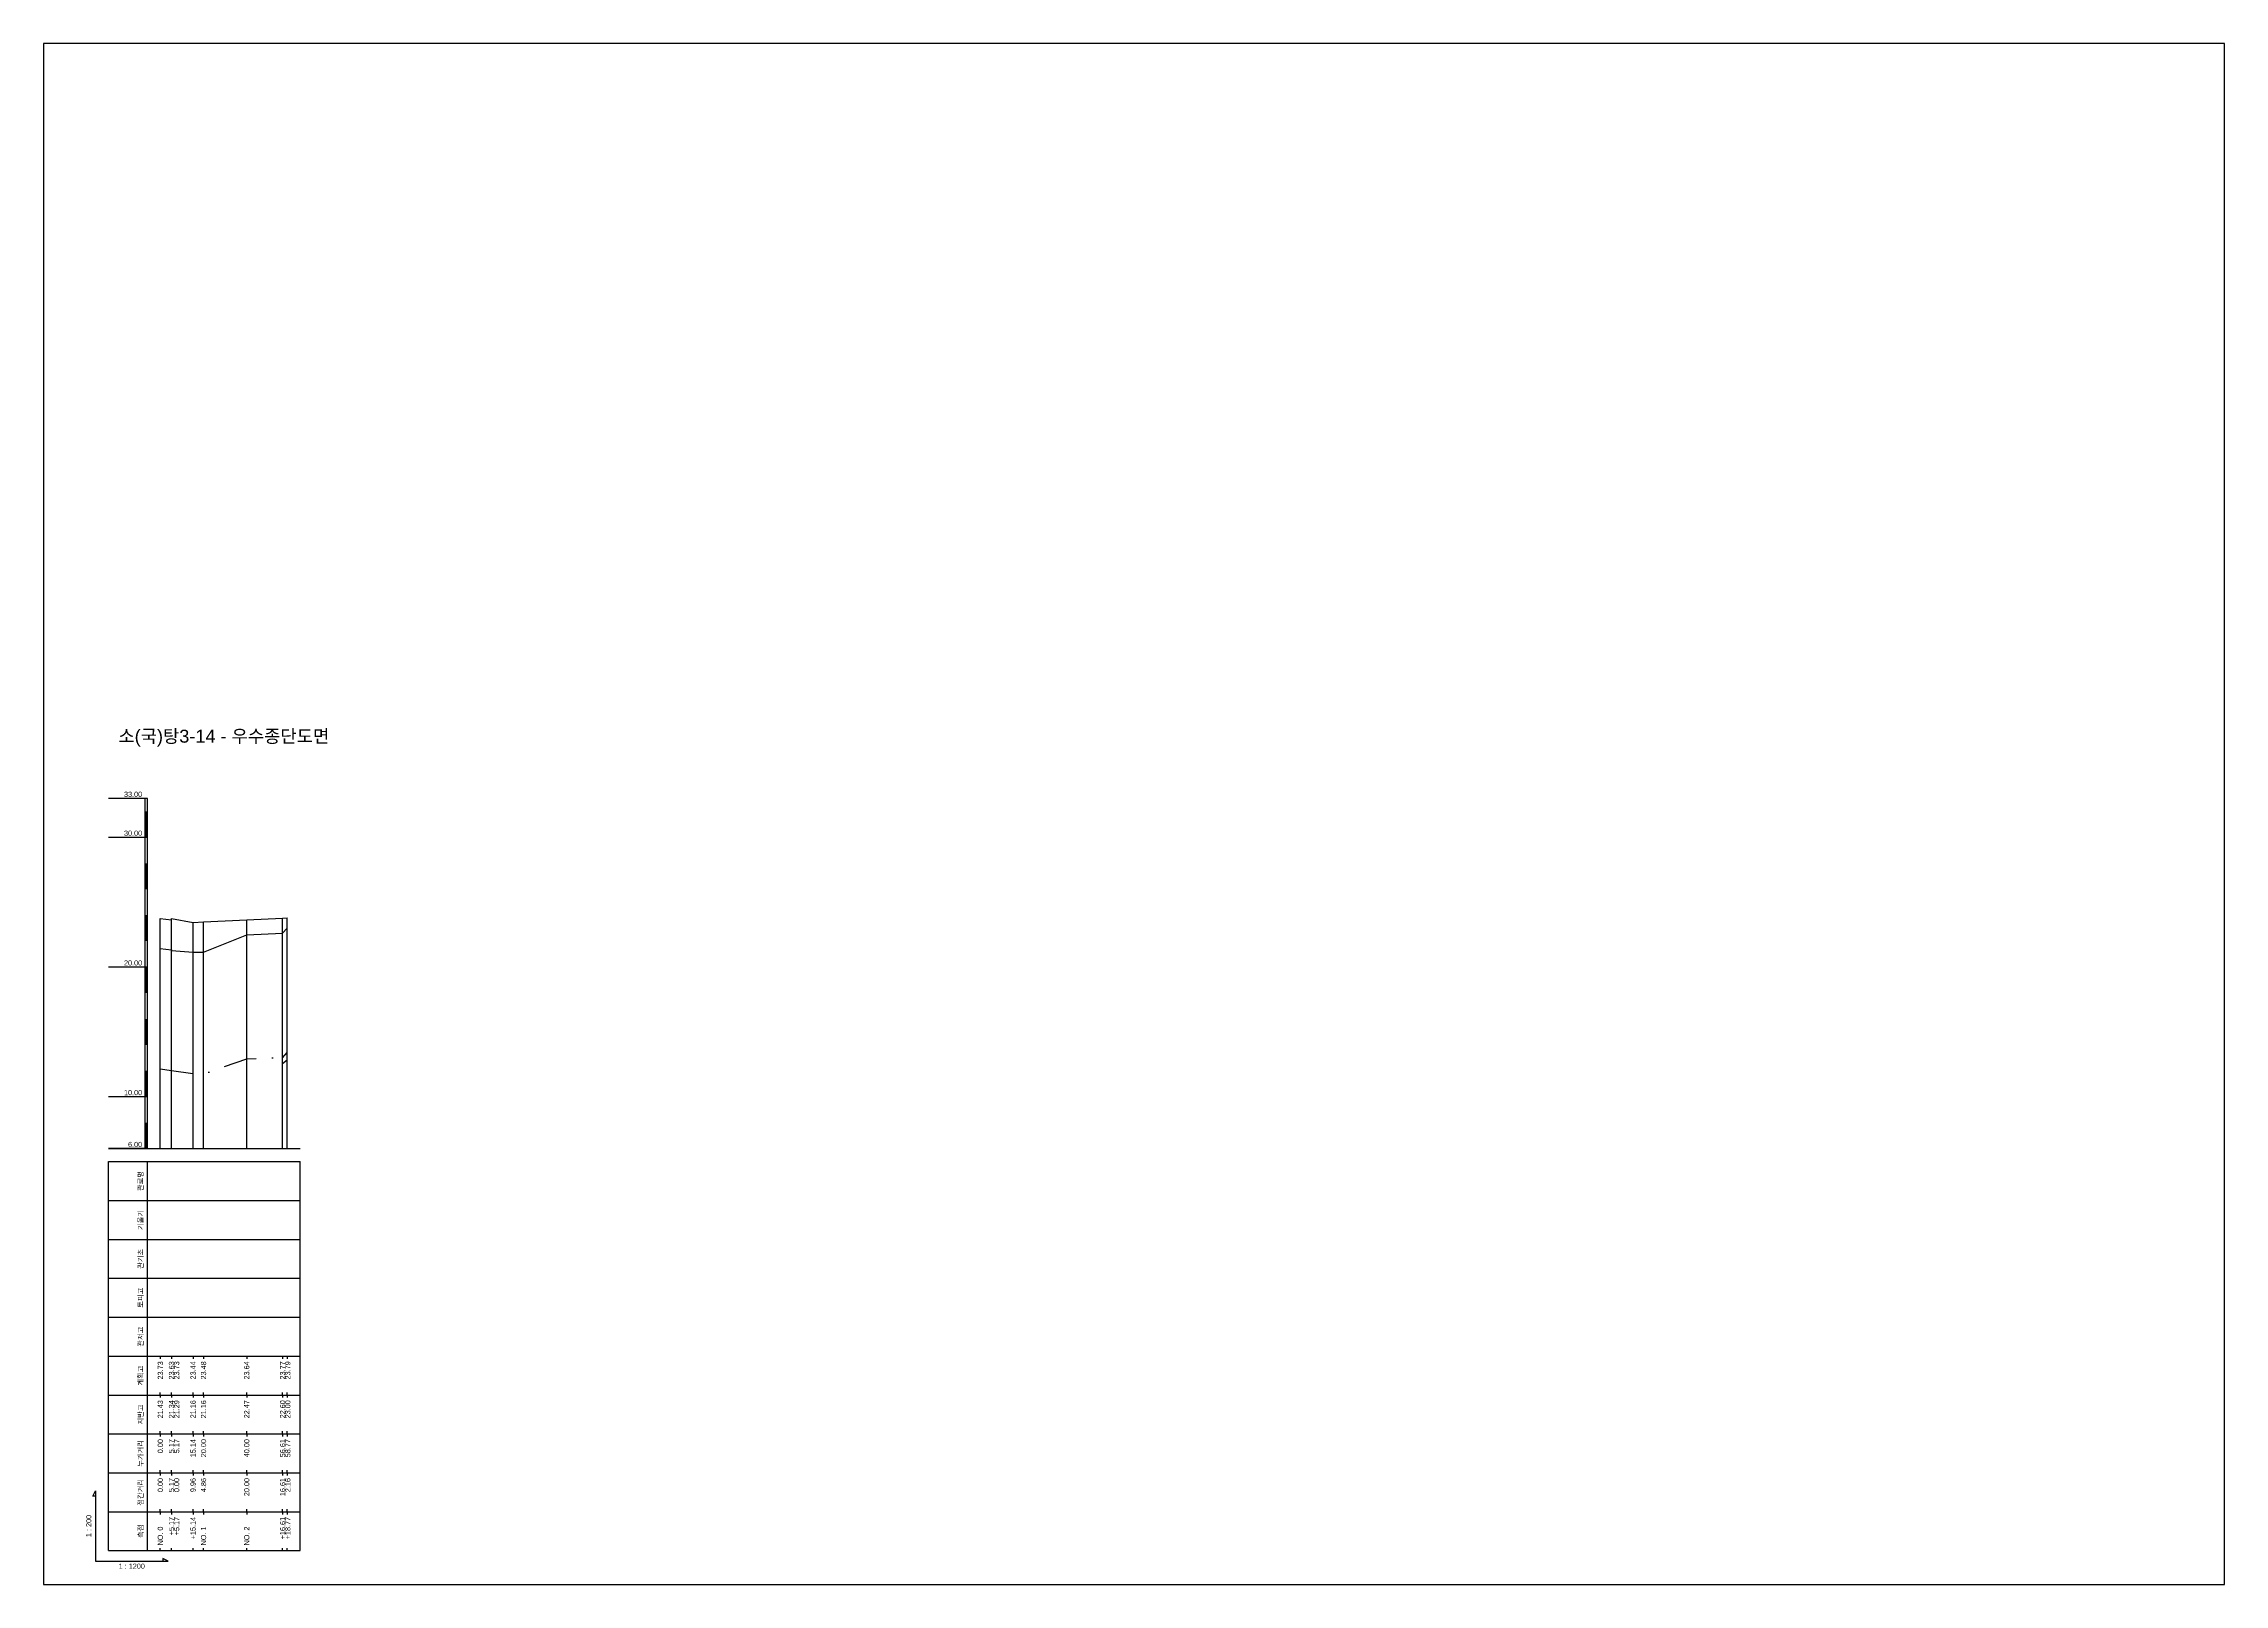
# Model space of a CAD drawing. Header units: millimetres. Extents: x -7351 to 135086, y 1419 to 5643.
# Drawn here: x 108320 to 109161, y 1419 to 2013 of the extents above; entities that cross this region are included whole.
import ezdxf
from ezdxf.enums import TextEntityAlignment as Align

# ---------------------------------------------------------------- set-up
doc = ezdxf.new("R2010")
doc.units = ezdxf.units.MM
for name, pattern in [('BORDER', [44.45, 12.7, -6.35, 12.7, -6.35, 0, -6.35]), ('DASHDOT', [25.4, 12.7, -6.35, 0, -6.35]), ('DIVIDE', [31.75, 12.7, -6.35, 0, -6.35, 0, -6.35])]:
    doc.linetypes.add(name, pattern=pattern)
for name, color, linetype in [('KZ_종단_계획선', 1, 'Continuous'), ('KZ_종단_노선명', 7, 'Continuous'), ('KZ_종단_도각', 7, 'Continuous'), ('KZ_종단_수직선', 7, 'Continuous'), ('KZ_종단_암선1', 56, 'DASHDOT'), ('KZ_종단_암선2', 4, 'DIVIDE'), ('KZ_종단_암선3', 6, 'BORDER'), ('KZ_종단_지반선', 3, 'Continuous'), ('KZ_종단_테이블문자', 7, 'Continuous'), ('KZ_종단_테이블선', 7, 'Continuous'), ('KZ_종단_폴대', 7, 'Continuous')]:
    doc.layers.add(name, color=color, linetype=linetype)
doc.styles.get("Standard").update_dxf_attribs({"font": 'arial.ttf'})

msp = doc.modelspace()

# ---------------------------------------------------------------- linework, layer by layer
at = {"layer": 'KZ_종단_계획선'}
msp.add_lwpolyline([(108365.36, 1675.69), (108369.67, 1675.19), (108369.67, 1675.7), (108377.97, 1674.24), (108382.03, 1674.43), (108398.69, 1675.23), (108412.53, 1675.89), (108414.33, 1675.98)], dxfattribs=at)
at = {"layer": 'KZ_종단_도각'}
msp.add_lwpolyline([(108320.36, 1419.04), (109161.36, 1419.04), (109161.36, 2013.04), (108320.36, 2013.04)], close=True, dxfattribs=at)
at = {"layer": 'KZ_종단_수직선'}
for p, q in [((108365.36, 1587.04), (108365.36, 1675.69)), ((108369.67, 1587.04), (108369.67, 1675.7)), ((108369.67, 1587.04), (108369.67, 1675.19)), ((108377.98, 1587.04), (108377.98, 1674.24)), ((108382.03, 1587.04), (108382.03, 1674.43)), ((108398.69, 1587.04), (108398.69, 1675.23)), ((108412.53, 1587.04), (108412.53, 1675.89)), ((108414.33, 1587.04), (108414.33, 1675.98))]:
    msp.add_line(p, q, dxfattribs=at)
at = {"layer": 'KZ_종단_암선1', "flags": 128}
msp.add_lwpolyline([(108365.36, 1617.84), (108369.67, 1617.19), (108369.67, 1617.11), (108377.98, 1615.95), (108382.03, 1615.79), (108398.69, 1621.66), (108412.53, 1622.25), (108414.33, 1624.28)], dxfattribs=at)
at = {"layer": 'KZ_종단_암선2', "flags": 128}
msp.add_lwpolyline([(108412.53, 1622.08), (108414.33, 1624.07)], dxfattribs=at)
at = {"layer": 'KZ_종단_암선3', "flags": 128}
msp.add_lwpolyline([(108412.53, 1619.83), (108414.33, 1621.27)], dxfattribs=at)
at = {"layer": 'KZ_종단_지반선', "flags": 128}
msp.add_lwpolyline([(108365.36, 1664.18), (108369.67, 1663.72), (108369.67, 1663.47), (108377.98, 1662.83), (108382.03, 1662.83), (108398.69, 1669.4), (108412.53, 1670.06), (108414.33, 1672.04)], dxfattribs=at)
at = {"layer": 'KZ_종단_테이블선'}
for p, q in [((108345.36, 1587.04), (108419.33, 1587.04)), ((108345.36, 1567.04), (108345.36, 1582.04)), ((108345.36, 1582.04), (108419.33, 1582.04)), ((108360.36, 1567.04), (108360.36, 1582.04)), ((108419.33, 1567.04), (108419.33, 1582.04)), ((108345.36, 1552.04), (108345.36, 1567.04)), ((108345.36, 1567.04), (108419.33, 1567.04)), ((108360.36, 1552.04), (108360.36, 1567.04)), ((108419.33, 1552.04), (108419.33, 1567.04)), ((108345.36, 1537.04), (108345.36, 1552.04)), ((108345.36, 1552.04), (108419.33, 1552.04)), ((108360.36, 1537.04), (108360.36, 1552.04)), ((108419.33, 1537.04), (108419.33, 1552.04)), ((108345.36, 1522.04), (108345.36, 1537.04)), ((108345.36, 1537.04), (108419.33, 1537.04)), ((108360.36, 1522.04), (108360.36, 1537.04)), ((108419.33, 1522.04), (108419.33, 1537.04)), ((108345.36, 1507.04), (108345.36, 1522.04)), ((108345.36, 1522.04), (108419.33, 1522.04)), ((108360.36, 1507.04), (108360.36, 1522.04)), ((108419.33, 1507.04), (108419.33, 1522.04)), ((108345.36, 1492.04), (108345.36, 1507.04)), ((108345.36, 1507.04), (108419.33, 1507.04)), ((108360.36, 1492.04), (108360.36, 1507.04)), ((108365.36, 1507.04), (108365.36, 1506.04)), ((108369.67, 1507.04), (108369.67, 1506.04)), ((108369.67, 1507.04), (108369.67, 1506.04)), ((108377.98, 1507.04), (108377.98, 1506.04)), ((108382.03, 1507.04), (108382.03, 1506.04)), ((108398.69, 1507.04), (108398.69, 1506.04)), ((108412.53, 1507.04), (108412.53, 1506.04)), ((108414.33, 1507.04), (108414.33, 1506.04)), ((108419.33, 1492.04), (108419.33, 1507.04)), ((108345.36, 1477.04), (108345.36, 1492.04)), ((108345.36, 1492.04), (108419.33, 1492.04)), ((108360.36, 1477.04), (108360.36, 1492.04)), ((108365.36, 1492.04), (108365.36, 1493.04)), ((108365.36, 1492.04), (108365.36, 1491.04)), ((108369.67, 1492.04), (108369.67, 1493.04)), ((108369.67, 1492.04), (108369.67, 1493.04)), ((108369.67, 1492.04), (108369.67, 1491.04)), ((108369.67, 1492.04), (108369.67, 1491.04)), ((108377.98, 1492.04), (108377.98, 1493.04)), ((108377.98, 1492.04), (108377.98, 1491.04)), ((108382.03, 1492.04), (108382.03, 1493.04)), ((108382.03, 1492.04), (108382.03, 1491.04)), ((108398.69, 1492.04), (108398.69, 1493.04)), ((108398.69, 1492.04), (108398.69, 1491.04)), ((108412.53, 1492.04), (108412.53, 1493.04)), ((108412.53, 1492.04), (108412.53, 1491.04)), ((108414.33, 1492.04), (108414.33, 1493.04)), ((108414.33, 1492.04), (108414.33, 1491.04)), ((108419.33, 1477.04), (108419.33, 1492.04)), ((108345.36, 1462.04), (108345.36, 1477.04)), ((108345.36, 1477.04), (108419.33, 1477.04)), ((108360.36, 1462.04), (108360.36, 1477.04)), ((108365.36, 1477.04), (108365.36, 1478.04)), ((108365.36, 1477.04), (108365.36, 1476.04)), ((108369.67, 1477.04), (108369.67, 1478.04)), ((108369.67, 1477.04), (108369.67, 1478.04)), ((108369.67, 1477.04), (108369.67, 1476.04)), ((108369.67, 1477.04), (108369.67, 1476.04)), ((108377.98, 1477.04), (108377.98, 1478.04)), ((108377.98, 1477.04), (108377.98, 1476.04)), ((108382.03, 1477.04), (108382.03, 1478.04)), ((108382.03, 1477.04), (108382.03, 1476.04)), ((108398.69, 1477.04), (108398.69, 1478.04)), ((108398.69, 1477.04), (108398.69, 1476.04)), ((108412.53, 1477.04), (108412.53, 1478.04)), ((108412.53, 1477.04), (108412.53, 1476.04)), ((108414.33, 1477.04), (108414.33, 1478.04)), ((108414.33, 1477.04), (108414.33, 1476.04)), ((108419.33, 1462.04), (108419.33, 1477.04)), ((108345.36, 1447.04), (108345.36, 1462.04)), ((108345.36, 1462.04), (108419.33, 1462.04)), ((108360.36, 1447.04), (108360.36, 1462.04)), ((108365.36, 1462.04), (108365.36, 1463.04)), ((108365.36, 1462.04), (108365.36, 1461.04)), ((108369.67, 1462.04), (108369.67, 1463.04)), ((108369.67, 1462.04), (108369.67, 1463.04)), ((108369.67, 1462.04), (108369.67, 1461.04)), ((108369.67, 1462.04), (108369.67, 1461.04)), ((108377.98, 1462.04), (108377.98, 1463.04)), ((108377.98, 1462.04), (108377.98, 1461.04)), ((108382.03, 1462.04), (108382.03, 1463.04)), ((108382.03, 1462.04), (108382.03, 1461.04)), ((108398.69, 1462.04), (108398.69, 1463.04)), ((108398.69, 1462.04), (108398.69, 1461.04)), ((108412.53, 1462.04), (108412.53, 1463.04)), ((108412.53, 1462.04), (108412.53, 1461.04)), ((108414.33, 1462.04), (108414.33, 1463.04)), ((108414.33, 1462.04), (108414.33, 1461.04)), ((108419.33, 1447.04), (108419.33, 1462.04)), ((108345.36, 1432.04), (108345.36, 1447.04)), ((108345.36, 1447.04), (108419.33, 1447.04)), ((108360.36, 1432.04), (108360.36, 1447.04)), ((108365.36, 1447.04), (108365.36, 1448.04)), ((108365.36, 1447.04), (108365.36, 1446.04)), ((108369.67, 1447.04), (108369.67, 1448.04)), ((108369.67, 1447.04), (108369.67, 1448.04)), ((108369.67, 1447.04), (108369.67, 1446.04)), ((108369.67, 1447.04), (108369.67, 1446.04)), ((108377.98, 1447.04), (108377.98, 1448.04)), ((108377.98, 1447.04), (108377.98, 1446.04)), ((108382.03, 1447.04), (108382.03, 1448.04)), ((108382.03, 1447.04), (108382.03, 1446.04)), ((108398.69, 1447.04), (108398.69, 1448.04)), ((108398.69, 1447.04), (108398.69, 1446.04)), ((108412.53, 1447.04), (108412.53, 1448.04)), ((108412.53, 1447.04), (108412.53, 1446.04)), ((108414.33, 1447.04), (108414.33, 1448.04)), ((108414.33, 1447.04), (108414.33, 1446.04)), ((108419.33, 1432.04), (108419.33, 1447.04)), ((108345.36, 1432.04), (108419.33, 1432.04)), ((108365.36, 1432.04), (108365.36, 1433.04)), ((108369.67, 1432.04), (108369.67, 1433.04)), ((108369.67, 1432.04), (108369.67, 1433.04)), ((108377.98, 1432.04), (108377.98, 1433.04)), ((108382.03, 1432.04), (108382.03, 1433.04)), ((108398.69, 1432.04), (108398.69, 1433.04)), ((108412.53, 1432.04), (108412.53, 1433.04)), ((108414.33, 1432.04), (108414.33, 1433.04))]:
    msp.add_line(p, q, dxfattribs=at)
msp.add_lwpolyline([(108340.36, 1453.04), (108339.36, 1453.04), (108340.36, 1455.04), (108340.36, 1428.04), (108368.36, 1428.04), (108366.36, 1429.04), (108366.36, 1428.04)], dxfattribs=at)
at = {"layer": 'KZ_종단_폴대'}
for p, q in [((108360.36, 1722.04), (108345.36, 1722.04)), ((108360.36, 1707.04), (108345.36, 1707.04)), ((108360.36, 1657.04), (108345.36, 1657.04)), ((108360.36, 1607.04), (108345.36, 1607.04)), ((108360.36, 1587.04), (108345.36, 1587.04))]:
    msp.add_line(p, q, dxfattribs=at)
msp.add_lwpolyline([(108360.36, 1587.04), (108360.36, 1722.04), (108359.36, 1722.04), (108359.36, 1587.04), (108360.36, 1587.04)], dxfattribs=at)
for points in [[(108359.86, 1707.04, 1, 1, 0), (108359.86, 1717.04, 1, 1, 0)], [(108359.86, 1687.04, 1, 1, 0), (108359.86, 1697.04, 1, 1, 0)], [(108359.86, 1667.04, 1, 1, 0), (108359.86, 1677.04, 1, 1, 0)], [(108359.86, 1647.04, 1, 1, 0), (108359.86, 1657.04, 1, 1, 0)], [(108359.86, 1627.04, 1, 1, 0), (108359.86, 1637.04, 1, 1, 0)], [(108359.86, 1607.04, 1, 1, 0), (108359.86, 1617.04, 1, 1, 0)], [(108359.86, 1587.04, 1, 1, 0), (108359.86, 1597.04, 1, 1, 0)]]:
    msp.add_lwpolyline(points, format="xyseb", dxfattribs=at)

# ---------------------------------------------------------------- texts
at = {"layer": 'KZ_종단_노선명'}
msp.add_text('소(국)탕3-14 - 우수종단도면', height=5, dxfattribs=at).set_placement((108389.85, 1742.04), align=Align.BOTTOM_CENTER)
at = {"layer": 'KZ_종단_테이블문자'}
for s, p in [('23.73', (108365.36, 1505.04)), ('23.63', (108369.67, 1505.04)), ('23.73', (108371.67, 1505.04)), ('23.44', (108377.98, 1505.04)), ('23.48', (108382.03, 1505.04)), ('23.64', (108398.69, 1505.04)), ('23.77', (108412.53, 1505.04)), ('23.79', (108414.53, 1505.04)), ('21.43', (108365.36, 1490.04)), ('21.34', (108369.67, 1490.04)), ('21.29', (108371.67, 1490.04)), ('21.16', (108377.98, 1490.04)), ('21.16', (108382.03, 1490.04)), ('22.47', (108398.69, 1490.04)), ('22.60', (108412.53, 1490.04)), ('23.00', (108414.53, 1490.04)), ('0.00', (108365.36, 1475.04)), ('5.17', (108369.67, 1475.04)), ('5.17', (108371.67, 1475.04)), ('15.14', (108377.98, 1475.04)), ('20.00', (108382.03, 1475.04)), ('40.00', (108398.69, 1475.04)), ('56.61', (108412.53, 1475.04)), ('58.77', (108414.53, 1475.04)), ('0.00', (108365.36, 1460.04)), ('5.17', (108369.67, 1460.04)), ('0.00', (108371.67, 1460.04)), ('9.96', (108377.98, 1460.04)), ('4.86', (108382.03, 1460.04)), ('20.00', (108398.69, 1460.04)), ('16.61', (108412.53, 1460.04)), ('2.16', (108414.53, 1460.04)), ('+5.17', (108369.67, 1445.04)), ('+5.17', (108371.67, 1445.04)), ('+15.14', (108377.98, 1445.04)), ('+16.61', (108412.53, 1445.04)), ('+18.77', (108414.53, 1445.04))]:
    msp.add_text(s, height=2, rotation=90, dxfattribs=at).set_placement(p, align=Align.MIDDLE_RIGHT)
for s, p in [('NO. 0', (108365.36, 1434.04)), ('NO. 1', (108382.03, 1434.04)), ('NO. 2', (108398.69, 1434.04))]:
    msp.add_text(s, height=2, rotation=90, dxfattribs=at).set_placement(p, align=Align.MIDDLE_LEFT)
at = {"layer": 'KZ_종단_테이블선'}
for s, p in [('관로명', (108359.36, 1574.54)), ('기울기', (108359.36, 1559.54)), ('관기초', (108359.36, 1544.54)), ('토피고', (108359.36, 1529.54)), ('관저고', (108359.36, 1514.54)), ('계획고', (108359.36, 1499.54)), ('지반고', (108359.36, 1484.54)), ('누가거리', (108359.36, 1469.54)), ('점간거리', (108359.36, 1454.54)), ('1 : 200', (108339.36, 1441.54)), ('측점', (108359.36, 1439.54))]:
    msp.add_text(s, height=2, rotation=90, dxfattribs=at).set_placement(p, align=Align.BOTTOM_CENTER)
msp.add_text('1 : 1200', height=2, dxfattribs=at).set_placement((108354.36, 1427.04), align=Align.TOP_CENTER)
at = {"layer": 'KZ_종단_폴대'}
for s, p in [('33.00', (108358.36, 1722.04)), ('30.00', (108358.36, 1707.04)), ('20.00', (108358.36, 1657.04)), ('10.00', (108358.36, 1607.04)), ('6.00', (108358.36, 1587.04))]:
    msp.add_text(s, height=2, dxfattribs=at).set_placement(p, align=Align.BOTTOM_RIGHT)

doc.saveas('drawing.dxf')
